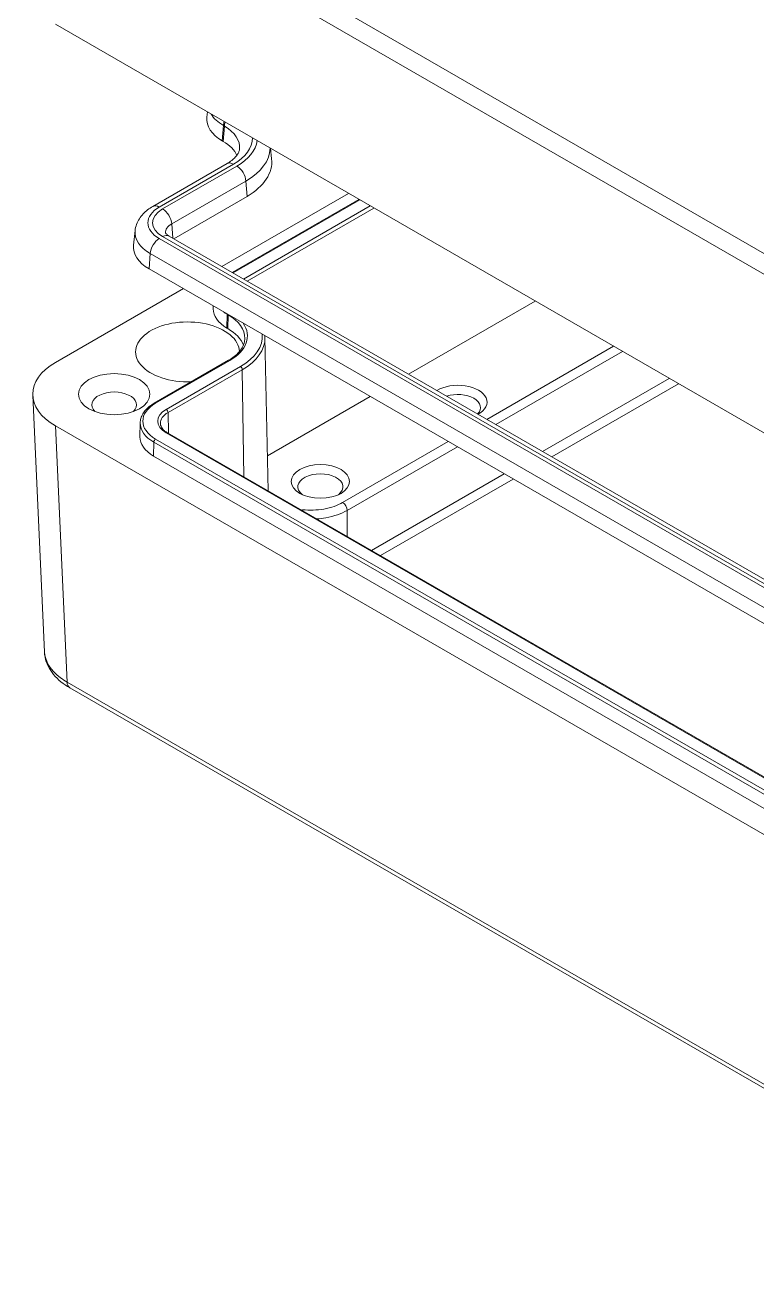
# Model space of a CAD drawing. Header units: millimetres. Extents: x 13 to 608, y 13 to 467.
# Drawn here: x 432.1 to 488.5, y 279.8 to 376.7 of the extents above; entities that cross this region are included whole.
import ezdxf

# ---------------------------------------------------------------- set-up
doc = ezdxf.new("R2010")
doc.units = ezdxf.units.MM
doc.header["$LTSCALE"] = 2.222222
doc.layers.add('Visible (ANSI)', color=7, linetype='Continuous', lineweight=9)
doc.layers.add('Visible Narrow (ANSI)', color=7, linetype='Continuous', lineweight=9)

msp = doc.modelspace()

# ---------------------------------------------------------------- linework, layer by layer
at = {"layer": 'Visible (ANSI)'}
for p, q in [((434.431, 376.786), (514.62, 330.489)), ((446.153, 370.019), (446.109, 369.609)), ((447.373, 367.748), (447.302, 367.788)), ((451.014, 367.212), (451.103, 366.388)), ((441.936, 362.728), (447.663, 366.035)), ((443.552, 360.235), (449.211, 363.502)), ((457.038, 363.734), (447.264, 358.091)), ((457.844, 363.269), (448.07, 357.626)), ((440.573, 360.857), (440.452, 359.729)), ((511.783, 320.841), (443.194, 360.442)), ((510.235, 318.309), (441.645, 357.909)), ((444.297, 356.378), (434.431, 350.682)), ((446.606, 355.045), (446.602, 354.832)), ((461.674, 349.772), (471.448, 355.415)), ((447.656, 353.337), (447.726, 353.296)), ((450.592, 352.607), (450.845, 340.767)), ((447.784, 350.847), (442.056, 347.54)), ((433.574, 328.354), (432.676, 348.143)), ((450.787, 343.486), (458.707, 348.058)), ((434.431, 345.785), (514.62, 299.488)), ((440.967, 346.017), (440.945, 344.953)), ((511.662, 305.654), (443.073, 345.254)), ((441.999, 343.457), (510.588, 303.857)), ((514.827, 279.789), (435.535, 325.568))]:
    msp.add_line(p, q, dxfattribs=at)
for centre, major_axis, ratio, start_param, end_param in [((450.201, 369.462), (-4.1, 0), 0.57735, 6.221282, 7.068583), ((444.615, 366.156), (3.9, 0), 0.57735, 0.2263, 0.785398), ((444.615, 366.156), (6.5, 0), 0.57735, 5.497787, 6.345089), ((444.544, 359.583), (-4.1, 0), 0.57735, 6.221282, 7.068583), ((450.201, 354.807), (-3.6, 0), 0.57735, 6.270842, 7.068583), ((444.615, 351.5), (4, 0), 0.57735, 0.007756, 4.790258), ((444.615, 351.5), (4.4, 0), 0.57735, 0.203306, 0.785398), ((438.678, 348.234), (-6.004, 0), 0.576955, 5.49813, 7.068241), ((465.475, 347.621), (2.25, 0), 0.57735, 5.473837, 8.66333), ((438.958, 347.403), (1.732, 0), 0.57735, 5.760304, 9.947659), ((465.475, 347.206), (1.741, 0), 0.57735, 5.762183, 8.374984), ((444.544, 344.927), (-3.6, 0), 0.57735, 6.270842, 7.068583), ((454.868, 341.082), (1.741, 0), 0.57735, 5.63496, 10.073003)]:
    msp.add_ellipse(centre, major_axis=major_axis, ratio=ratio, start_param=start_param, end_param=end_param, dxfattribs=at)
for centre, major_axis in [((438.958, 348.234), (-2.75, 0)), ((454.868, 341.498), (-2.25, 0))]:
    msp.add_ellipse(centre, major_axis=major_axis, ratio=0.57735, dxfattribs=at)
for points, knots in [([(447.663, 366.035), (447.798, 366.112), (447.919, 366.194), (448.132, 366.358), (448.223, 366.441), (448.374, 366.603), (448.435, 366.682), (448.529, 366.83), (448.563, 366.9), (448.609, 367.028), (448.623, 367.087), (448.629, 367.144)], [0, 0, 0, 0, 0.144699, 0.144699, 0.2893979, 0.2893979, 0.4340969, 0.4340969, 0.5787958, 0.5787958, 0.7234948, 0.7234948, 0.7234948, 0.7234948]), ([(441.936, 362.728), (441.798, 362.648), (441.666, 362.561), (441.417, 362.368), (441.3, 362.262), (441.084, 362.032), (440.986, 361.908), (440.814, 361.638), (440.741, 361.492), (440.63, 361.185), (440.591, 361.023), (440.573, 360.857)], [3.1415927, 3.1415927, 3.1415927, 3.1415927, 3.2862916, 3.2862916, 3.4309906, 3.4309906, 3.5756895, 3.5756895, 3.7203885, 3.7203885, 3.8650875, 3.8650875, 3.8650875, 3.8650875]), ([(442.922, 360.676), (442.922, 360.676), (442.924, 360.67), (442.938, 360.649), (442.951, 360.631), (442.993, 360.587), (443.021, 360.56), (443.095, 360.503), (443.14, 360.472), (443.194, 360.442)], [4.146905, 4.146905, 4.146905, 4.146905, 4.2782921, 4.2782921, 4.4229911, 4.4229911, 4.56769, 4.56769, 4.712389, 4.712389, 4.712389, 4.712389]), ([(447.784, 350.847), (447.945, 350.94), (448.092, 351.04), (448.356, 351.249), (448.474, 351.358), (448.675, 351.584), (448.76, 351.7), (448.896, 351.935), (448.947, 352.054), (449.016, 352.293), (449.035, 352.413), (449.038, 352.533)], [0, 0, 0, 0, 0.1546111, 0.1546111, 0.3092221, 0.3092221, 0.4638332, 0.4638332, 0.6184442, 0.6184442, 0.7730553, 0.7730553, 0.7730553, 0.7730553]), ([(442.056, 347.54), (441.926, 347.465), (441.804, 347.383), (441.582, 347.208), (441.482, 347.114), (441.306, 346.917), (441.229, 346.813), (441.105, 346.596), (441.056, 346.484), (440.988, 346.253), (440.97, 346.135), (440.967, 346.017)], [3.1415927, 3.1415927, 3.1415927, 3.1415927, 3.2962037, 3.2962037, 3.4508148, 3.4508148, 3.6054258, 3.6054258, 3.7600369, 3.7600369, 3.9146479, 3.9146479, 3.9146479, 3.9146479]), ([(442.522, 345.977), (442.523, 345.929), (442.53, 345.88), (442.559, 345.782), (442.58, 345.733), (442.638, 345.633), (442.674, 345.583), (442.762, 345.484), (442.814, 345.435), (442.933, 345.342), (442.999, 345.297), (443.073, 345.254)], [3.9393337, 3.9393337, 3.9393337, 3.9393337, 4.0939448, 4.0939448, 4.2485558, 4.2485558, 4.4031669, 4.4031669, 4.5577779, 4.5577779, 4.712389, 4.712389, 4.712389, 4.712389]), ([(453.49, 339.311), (453.49, 339.31), (453.49, 339.309), (453.505, 339.281), (453.52, 339.25), (453.535, 339.214)], [-0.08208407, -0.08208407, -0.08208407, -0.08208407, -0.08172699, -0.08172699, -0.06707271, -0.06707271, -0.06707271, -0.06707271]), ([(435.535, 325.568), (435.044, 325.852), (434.616, 326.198), (433.959, 326.992), (433.724, 327.456), (433.599, 328.07), (433.582, 328.2), (433.575, 328.332)], [0, 0, 0, 0, 0.1970309, 0.1970309, 0.3945498, 0.3945498, 0.4470877, 0.4470877, 0.4470877, 0.4470877])]:
    msp.add_open_spline(points, degree=3, knots=knots, dxfattribs=at)
msp.add_open_spline([(450.592, 352.607), (450.591, 352.654), (450.588, 352.701), (450.584, 352.748)], degree=3, dxfattribs=at)
at = {"layer": 'Visible Narrow (ANSI)'}
for p, q in [((435.68, 389.932), (515.327, 343.947)), ((514.62, 342.744), (434.973, 388.728)), ((447.388, 368.971), (447.302, 367.788)), ((447.459, 368.93), (447.373, 367.748)), ((447.459, 368.93), (447.388, 368.971)), ((448.163, 365.985), (442.436, 362.678)), ((442.694, 362.529), (448.421, 365.836)), ((449.126, 364.684), (443.398, 361.377)), ((449.126, 364.684), (449.211, 363.502)), ((457.902, 363.235), (448.129, 357.592)), ((448.945, 357.121), (458.719, 362.764)), ((458.999, 362.602), (449.225, 356.959)), ((443.398, 361.377), (443.478, 360.277)), ((442.436, 360.243), (511.025, 320.643)), ((511.283, 320.792), (442.694, 360.392)), ((441.731, 359.091), (441.645, 357.909)), ((510.32, 319.491), (441.731, 359.091)), ((447.672, 354.411), (447.656, 353.337)), ((447.742, 354.37), (447.672, 354.411)), ((447.742, 354.37), (447.726, 353.296)), ((467.702, 346.291), (477.476, 351.934)), ((478.177, 351.53), (468.403, 345.887)), ((447.884, 350.837), (442.156, 347.531)), ((442.973, 347.059), (448.7, 350.366)), ((448.842, 350.124), (443.114, 346.817)), ((448.966, 341.852), (448.842, 350.124)), ((472.013, 343.803), (481.787, 349.446)), ((482.488, 349.041), (472.714, 343.398)), ((443.138, 345.217), (443.114, 346.817)), ((434.431, 345.785), (435.328, 326.005)), ((511.562, 305.644), (442.973, 345.244)), ((442.015, 344.531), (441.999, 343.457)), ((510.604, 304.931), (442.015, 344.531)), ((442.156, 344.773), (510.746, 305.173)), ((456.581, 339.871), (464.735, 344.578)), ((465.436, 344.174), (456.935, 339.265)), ((458.8, 336.174), (469.045, 342.089)), ((469.746, 341.685), (459.501, 335.77)), ((453.429, 339.275), (453.49, 339.311)), ((456.935, 339.265), (456.935, 337.251)), ((435.328, 326.005), (514.62, 280.226))]:
    msp.add_line(p, q, dxfattribs=at)
for centre, major_axis, start_param, end_param in [((450.201, 370.595), (-3.979, 0), 0.327178, 0.785398), ((448.092, 369.306), (-0.5, -0.866), 5.072703, 5.410521), ((448.163, 369.265), (-0.5, -0.866), 5.072703, 5.410521), ((444.615, 367.288), (4.021, 0), 6.221282, 7.068583), ((444.615, 368.033), (5.018, 0), 5.497787, 6.275045), ((444.615, 368.033), (5.382, 0), 5.497787, 6.21036), ((444.615, 367.288), (6.379, 0), 5.497787, 6.26591), ((448.163, 365.169), (-0.5, 0.866), 5.497787, 6.283185), ((448.421, 365.02), (-0.5, 0.866), 4.014257, 5.497787), ((444.544, 361.461), (-2.982, 0), 5.497787, 7.068583), ((444.544, 361.461), (-2.618, 0), 5.497787, 7.068583), ((442.436, 361.862), (-0.5, 0.866), 5.497787, 6.283185), ((442.694, 361.713), (-0.5, 0.866), 4.014257, 5.497787), ((444.544, 360.715), (-3.979, 0), 6.221282, 7.068583), ((444.544, 360.715), (-1.621, 0), 5.497787, 6.331205), ((442.436, 359.427), (-0.5, -0.866), 3.926991, 5.410521), ((442.694, 359.576), (0.5, 0.866), 0, 0.785398), ((450.201, 355.871), (-3.577, 0), 0.67141, 0.785398), ((447.813, 354.489), (0.1, 0.173), 2.230118, 2.338741), ((447.884, 354.448), (0.1, 0.173), 2.230118, 2.338741), ((444.615, 352.564), (4.423, 0), 6.270842, 7.068583), ((444.615, 352.725), (4.623, 0), 5.497787, 6.66397), ((444.615, 352.725), (5.777, 0), 5.497787, 6.324261), ((444.615, 352.564), (5.977, 0), 5.497787, 6.295528), ((447.884, 350.674), (-0.1, 0.173), 5.497787, 6.283185), ((448.7, 350.203), (0.1, -0.173), 0.802851, 2.356194), ((444.544, 346.152), (-3.377, 0), 5.497787, 7.068583), ((442.156, 347.367), (-0.1, 0.173), 5.497787, 6.283185), ((444.544, 346.152), (-2.223, 0), 5.497787, 7.068583), ((442.973, 346.896), (0.1, -0.173), 0.802851, 2.356194), ((444.544, 345.991), (-2.023, 0), 5.497787, 6.295528), ((444.544, 345.991), (-3.577, 0), 6.270842, 7.068583), ((442.973, 345.081), (0.1, 0.173), 0, 0.785398), ((442.156, 344.61), (0.1, 0.173), 0.785398, 2.338741), ((456.581, 339.462), (-0.25, 0.433), 3.944444, 5.497787), ((436.035, 326.434), (-0.5, -0.866), 5.523967, 6.283185)]:
    msp.add_ellipse(centre, major_axis=major_axis, ratio=0.57735, start_param=start_param, end_param=end_param, dxfattribs=at)
for points, knots in [([(453.49, 339.311), (454.018, 339.256), (454.601, 339.272), (455.145, 339.37), (455.694, 339.468), (456.197, 339.649), (456.581, 339.871)], [2.9643675, 2.9643675, 2.9643675, 2.9643675, 3.4427667, 3.4427667, 3.4427667, 3.9268385, 3.9268385, 3.9268385, 3.9268385]), ([(456.935, 339.265), (456.494, 339.012), (455.919, 338.807), (455.293, 338.696), (455.061, 338.654), (454.822, 338.625), (454.583, 338.609)], [2.3563468, 2.3563468, 2.3563468, 2.3563468, 2.8399011, 2.8399011, 2.8399011, 3.0194558, 3.0194558, 3.0194558, 3.0194558]), ([(433.574, 328.354), (433.609, 327.646), (434.054, 326.906), (434.816, 326.339), (434.975, 326.22), (435.147, 326.108), (435.328, 326.005)], [0.0267761, 0.0267761, 0.0267761, 0.0267761, 0.6535749, 0.6535749, 0.6535749, 0.7850555, 0.7850555, 0.7850555, 0.7850555])]:
    msp.add_open_spline(points, degree=3, knots=knots, dxfattribs=at)

doc.saveas('drawing.dxf')
